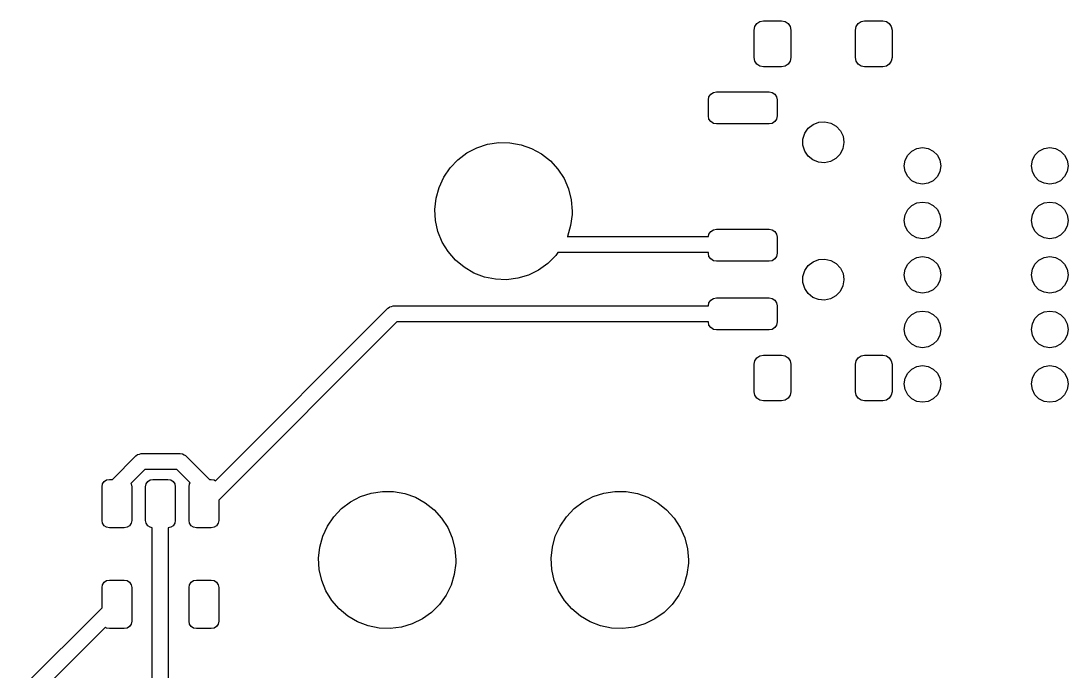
# Model space of a CAD drawing. Extents: x 50 to 376, y -141 to -43.
# Drawn here: x 181.23 to 204.1, y -66.57 to -52.37 of the extents above; entities that cross this region are included whole.
import ezdxf

# ---------------------------------------------------------------- set-up
doc = ezdxf.new("R2010")
doc.units = 0
doc.layers.add('BLACK', color=7, linetype='CONTINUOUS')

msp = doc.modelspace()

# ---------------------------------------------------------------- linework, layer by layer
at = {"layer": 'BLACK', "linetype": 'CONTINUOUS'}
for p, q in [((197.368, -52.3802), (197.445, -52.365)), ((197.445, -52.365), (197.845, -52.365)), ((197.845, -52.365), (197.922, -52.3802)), ((199.578, -52.3802), (199.655, -52.365)), ((199.655, -52.365), (200.055, -52.365)), ((200.055, -52.365), (200.132, -52.3802)), ((197.245, -52.565), (197.26, -52.4885)), ((197.245, -53.165), (197.245, -52.565)), ((197.26, -52.4885), (197.304, -52.4236)), ((197.304, -52.4236), (197.368, -52.3802)), ((197.922, -52.3802), (197.986, -52.4236)), ((197.986, -52.4236), (198.03, -52.4885)), ((198.03, -52.4885), (198.045, -52.565)), ((198.045, -52.565), (198.045, -53.165)), ((199.455, -52.565), (199.47, -52.4885)), ((199.455, -53.165), (199.455, -52.565)), ((199.47, -52.4885), (199.514, -52.4236)), ((199.514, -52.4236), (199.578, -52.3802)), ((200.132, -52.3802), (200.196, -52.4236)), ((200.196, -52.4236), (200.24, -52.4885)), ((200.24, -52.4885), (200.255, -52.565)), ((200.255, -52.565), (200.255, -53.165)), ((197.26, -53.2415), (197.245, -53.165)), ((197.304, -53.3064), (197.26, -53.2415)), ((198.03, -53.2415), (197.986, -53.3064)), ((198.045, -53.165), (198.03, -53.2415)), ((199.47, -53.2415), (199.455, -53.165)), ((199.514, -53.3064), (199.47, -53.2415)), ((200.24, -53.2415), (200.196, -53.3064)), ((200.255, -53.165), (200.24, -53.2415)), ((197.368, -53.3498), (197.304, -53.3064)), ((197.445, -53.365), (197.368, -53.3498)), ((197.845, -53.365), (197.445, -53.365)), ((197.922, -53.3498), (197.845, -53.365)), ((197.986, -53.3064), (197.922, -53.3498)), ((199.578, -53.3498), (199.514, -53.3064)), ((199.655, -53.365), (199.578, -53.3498)), ((200.055, -53.365), (199.655, -53.365)), ((200.132, -53.3498), (200.055, -53.365)), ((200.196, -53.3064), (200.132, -53.3498)), ((196.258, -54.023), (196.296, -53.9663)), ((196.296, -53.9663), (196.353, -53.9283)), ((196.353, -53.9283), (196.42, -53.915)), ((196.42, -53.915), (197.57, -53.915)), ((197.57, -53.915), (197.637, -53.9283)), ((197.637, -53.9283), (197.694, -53.9663)), ((197.694, -53.9663), (197.732, -54.023)), ((196.245, -54.09), (196.258, -54.023)), ((196.245, -54.44), (196.245, -54.09)), ((197.732, -54.023), (197.745, -54.09)), ((197.745, -54.09), (197.745, -54.44)), ((196.258, -54.507), (196.245, -54.44)), ((196.296, -54.5637), (196.258, -54.507)), ((196.353, -54.6017), (196.296, -54.5637)), ((196.42, -54.615), (196.353, -54.6017)), ((197.57, -54.615), (196.42, -54.615)), ((197.637, -54.6017), (197.57, -54.615)), ((197.694, -54.5637), (197.637, -54.6017)), ((197.732, -54.507), (197.694, -54.5637)), ((197.745, -54.44), (197.732, -54.507)), ((198.427, -54.707), (198.532, -54.6241)), ((198.532, -54.6241), (198.657, -54.5758)), ((198.657, -54.5758), (198.79, -54.5664)), ((198.79, -54.5664), (198.921, -54.5966)), ((198.921, -54.5966), (199.036, -54.6638)), ((198.311, -54.9446), (198.351, -54.817)), ((198.351, -54.817), (198.427, -54.707)), ((199.036, -54.6638), (199.127, -54.7621)), ((199.127, -54.7621), (199.185, -54.8827)), ((199.185, -54.8827), (199.205, -55.015)), ((191.189, -55.1352), (191.422, -55.0588)), ((191.422, -55.0588), (191.665, -55.0217)), ((191.665, -55.0217), (191.911, -55.0247)), ((191.911, -55.0247), (192.153, -55.0678)), ((192.153, -55.0678), (192.385, -55.1498)), ((198.309, -55.0784), (198.311, -54.9446)), ((198.348, -55.2066), (198.309, -55.0784)), ((199.205, -55.0221), (199.183, -55.1541)), ((199.205, -55.015), (199.205, -55.0221)), ((190.774, -55.3963), (190.971, -55.2487)), ((190.971, -55.2487), (191.189, -55.1352)), ((192.385, -55.1498), (192.6, -55.2686)), ((192.6, -55.2686), (192.793, -55.421)), ((198.422, -55.3179), (198.348, -55.2066)), ((198.526, -55.4023), (198.422, -55.3179)), ((199.123, -55.2738), (199.031, -55.3706)), ((199.183, -55.1541), (199.123, -55.2738)), ((200.541, -55.407), (200.598, -55.2955)), ((200.598, -55.2955), (200.687, -55.207)), ((200.687, -55.207), (200.798, -55.1502)), ((200.798, -55.1502), (200.922, -55.1306)), ((200.922, -55.1306), (201.045, -55.1502)), ((201.045, -55.1502), (201.157, -55.207)), ((201.157, -55.207), (201.245, -55.2955)), ((201.245, -55.2955), (201.302, -55.407)), ((203.32, -55.407), (203.377, -55.2955)), ((203.377, -55.2955), (203.465, -55.207)), ((203.465, -55.207), (203.577, -55.1502)), ((203.577, -55.1502), (203.7, -55.1306)), ((203.7, -55.1306), (203.824, -55.1502)), ((203.824, -55.1502), (203.935, -55.207)), ((203.935, -55.207), (204.024, -55.2955)), ((204.024, -55.2955), (204.081, -55.407)), ((190.604, -55.574), (190.774, -55.3963)), ((192.793, -55.421), (192.958, -55.6028)), ((198.65, -55.4526), (198.526, -55.4023)), ((198.783, -55.4641), (198.65, -55.4526)), ((198.914, -55.4359), (198.783, -55.4641)), ((199.031, -55.3706), (198.914, -55.4359)), ((200.522, -55.5306), (200.541, -55.407)), ((200.541, -55.6542), (200.522, -55.5306)), ((201.302, -55.407), (201.322, -55.5306)), ((201.322, -55.5306), (201.302, -55.6542)), ((203.3, -55.5306), (203.32, -55.407)), ((203.32, -55.6542), (203.3, -55.5306)), ((204.081, -55.407), (204.1, -55.5306)), ((204.1, -55.5306), (204.081, -55.6542)), ((190.362, -56.0001), (190.466, -55.7771)), ((190.466, -55.7771), (190.604, -55.574)), ((192.958, -55.6028), (193.092, -55.8092)), ((200.598, -55.7657), (200.541, -55.6542)), ((200.687, -55.8542), (200.598, -55.7657)), ((201.245, -55.7657), (201.157, -55.8542)), ((201.302, -55.6542), (201.245, -55.7657)), ((203.377, -55.7657), (203.32, -55.6542)), ((203.465, -55.8542), (203.377, -55.7657)), ((204.024, -55.7657), (203.935, -55.8542)), ((204.081, -55.6542), (204.024, -55.7657)), ((190.297, -56.2369), (190.362, -56.0001)), ((193.092, -55.8092), (193.19, -56.0346)), ((200.798, -55.911), (200.687, -55.8542)), ((200.922, -55.9306), (200.798, -55.911)), ((201.045, -55.911), (200.922, -55.9306)), ((201.157, -55.8542), (201.045, -55.911)), ((203.577, -55.911), (203.465, -55.8542)), ((203.7, -55.9306), (203.577, -55.911)), ((203.824, -55.911), (203.7, -55.9306)), ((203.935, -55.8542), (203.824, -55.911)), ((190.27, -56.4814), (190.297, -56.2369)), ((193.19, -56.0346), (193.25, -56.273)), ((190.285, -56.7268), (190.27, -56.4814)), ((193.25, -56.273), (193.27, -56.518)), ((200.541, -56.5977), (200.598, -56.4862)), ((200.598, -56.4862), (200.687, -56.3977)), ((200.687, -56.3977), (200.798, -56.3409)), ((200.798, -56.3409), (200.922, -56.3213)), ((200.922, -56.3213), (201.045, -56.3409)), ((201.045, -56.3409), (201.157, -56.3977)), ((201.157, -56.3977), (201.245, -56.4862)), ((201.245, -56.4862), (201.302, -56.5977)), ((203.32, -56.5977), (203.377, -56.4862)), ((203.377, -56.4862), (203.465, -56.3977)), ((203.465, -56.3977), (203.577, -56.3409)), ((203.577, -56.3409), (203.7, -56.3213)), ((203.7, -56.3213), (203.824, -56.3409)), ((203.824, -56.3409), (203.935, -56.3977)), ((203.935, -56.3977), (204.024, -56.4862)), ((204.024, -56.4862), (204.081, -56.5977)), ((193.268, -56.5913), (193.236, -56.835)), ((193.27, -56.518), (193.268, -56.5913)), ((200.522, -56.7213), (200.541, -56.5977)), ((201.302, -56.5977), (201.322, -56.7213)), ((203.3, -56.7213), (203.32, -56.5977)), ((204.081, -56.5977), (204.1, -56.7213)), ((190.339, -56.9666), (190.285, -56.7268)), ((193.236, -56.835), (193.165, -57.0702)), ((196.296, -56.9663), (196.353, -56.9283)), ((196.353, -56.9283), (196.42, -56.915)), ((196.42, -56.915), (197.57, -56.915)), ((197.57, -56.915), (197.637, -56.9283)), ((197.637, -56.9283), (197.694, -56.9663)), ((200.541, -56.8449), (200.522, -56.7213)), ((200.598, -56.9564), (200.541, -56.8449)), ((201.302, -56.8449), (201.245, -56.9564)), ((201.322, -56.7213), (201.302, -56.8449)), ((203.32, -56.8449), (203.3, -56.7213)), ((203.377, -56.9564), (203.32, -56.8449)), ((204.081, -56.8449), (204.024, -56.9564)), ((204.1, -56.7213), (204.081, -56.8449)), ((190.431, -57.1943), (190.339, -56.9666)), ((193.165, -57.0702), (193.162, -57.0753)), ((193.162, -57.0753), (196.248, -57.0753)), ((196.248, -57.0753), (196.258, -57.023)), ((196.258, -57.023), (196.296, -56.9663)), ((197.694, -56.9663), (197.732, -57.023)), ((197.732, -57.023), (197.745, -57.09)), ((197.745, -57.09), (197.745, -57.44)), ((200.687, -57.0449), (200.598, -56.9564)), ((200.798, -57.1017), (200.687, -57.0449)), ((200.922, -57.1213), (200.798, -57.1017)), ((201.045, -57.1017), (200.922, -57.1213)), ((201.157, -57.0449), (201.045, -57.1017)), ((201.245, -56.9564), (201.157, -57.0449)), ((203.465, -57.0449), (203.377, -56.9564)), ((203.577, -57.1017), (203.465, -57.0449)), ((203.7, -57.1213), (203.577, -57.1017)), ((203.824, -57.1017), (203.7, -57.1213)), ((203.935, -57.0449), (203.824, -57.1017)), ((204.024, -56.9564), (203.935, -57.0449)), ((190.56, -57.4039), (190.431, -57.1943)), ((190.721, -57.5897), (190.56, -57.4039)), ((190.91, -57.7467), (190.721, -57.5897)), ((192.912, -57.4902), (192.738, -57.6637)), ((192.959, -57.4253), (192.912, -57.4902)), ((196.245, -57.4253), (192.959, -57.4253)), ((196.245, -57.44), (196.245, -57.4253)), ((196.258, -57.507), (196.245, -57.44)), ((196.296, -57.5637), (196.258, -57.507)), ((196.353, -57.6017), (196.296, -57.5637)), ((196.42, -57.615), (196.353, -57.6017)), ((197.57, -57.615), (196.42, -57.615)), ((197.637, -57.6017), (197.57, -57.615)), ((197.694, -57.5637), (197.637, -57.6017)), ((197.732, -57.507), (197.694, -57.5637)), ((197.745, -57.44), (197.732, -57.507)), ((198.427, -57.707), (198.532, -57.6241)), ((198.532, -57.6241), (198.657, -57.5758)), ((198.657, -57.5758), (198.79, -57.5664)), ((198.79, -57.5664), (198.921, -57.5966)), ((198.921, -57.5966), (199.036, -57.6638)), ((200.598, -57.6769), (200.687, -57.5884)), ((200.687, -57.5884), (200.798, -57.5316)), ((200.798, -57.5316), (200.922, -57.512)), ((200.922, -57.512), (201.045, -57.5316)), ((201.045, -57.5316), (201.157, -57.5884)), ((201.157, -57.5884), (201.245, -57.6769)), ((203.377, -57.6769), (203.465, -57.5884)), ((203.465, -57.5884), (203.577, -57.5316)), ((203.577, -57.5316), (203.7, -57.512)), ((203.7, -57.512), (203.824, -57.5316)), ((203.824, -57.5316), (203.935, -57.5884)), ((203.935, -57.5884), (204.024, -57.6769)), ((191.122, -57.8707), (190.91, -57.7467)), ((192.538, -57.8064), (192.317, -57.9146)), ((192.738, -57.6637), (192.538, -57.8064)), ((198.311, -57.9446), (198.351, -57.817)), ((198.351, -57.817), (198.427, -57.707)), ((199.036, -57.6638), (199.127, -57.7621)), ((199.127, -57.7621), (199.185, -57.8827)), ((200.522, -57.912), (200.541, -57.7884)), ((200.541, -57.7884), (200.598, -57.6769)), ((201.245, -57.6769), (201.302, -57.7884)), ((201.302, -57.7884), (201.322, -57.912)), ((203.3, -57.912), (203.32, -57.7884)), ((203.32, -57.7884), (203.377, -57.6769)), ((204.024, -57.6769), (204.081, -57.7884)), ((204.081, -57.7884), (204.1, -57.912)), ((191.352, -57.9584), (191.122, -57.8707)), ((191.592, -58.0074), (191.352, -57.9584)), ((191.838, -58.0165), (191.592, -58.0074)), ((192.082, -57.9852), (191.838, -58.0165)), ((192.317, -57.9146), (192.082, -57.9852)), ((198.309, -58.0784), (198.311, -57.9446)), ((198.348, -58.2066), (198.309, -58.0784)), ((199.205, -58.0221), (199.183, -58.1541)), ((199.185, -57.8827), (199.205, -58.015)), ((199.205, -58.015), (199.205, -58.0221)), ((200.541, -58.0356), (200.522, -57.912)), ((200.598, -58.1471), (200.541, -58.0356)), ((201.302, -58.0356), (201.245, -58.1471)), ((201.322, -57.912), (201.302, -58.0356)), ((203.32, -58.0356), (203.3, -57.912)), ((203.377, -58.1471), (203.32, -58.0356)), ((204.081, -58.0356), (204.024, -58.1471)), ((204.1, -57.912), (204.081, -58.0356)), ((198.422, -58.3179), (198.348, -58.2066)), ((199.123, -58.2738), (199.031, -58.3706)), ((199.183, -58.1541), (199.123, -58.2738)), ((200.687, -58.2356), (200.598, -58.1471)), ((200.798, -58.2924), (200.687, -58.2356)), ((200.922, -58.312), (200.798, -58.2924)), ((201.045, -58.2924), (200.922, -58.312)), ((201.157, -58.2356), (201.045, -58.2924)), ((201.245, -58.1471), (201.157, -58.2356)), ((203.465, -58.2356), (203.377, -58.1471)), ((203.577, -58.2924), (203.465, -58.2356)), ((203.7, -58.312), (203.577, -58.2924)), ((203.824, -58.2924), (203.7, -58.312)), ((203.935, -58.2356), (203.824, -58.2924)), ((204.024, -58.1471), (203.935, -58.2356)), ((196.245, -58.59), (196.258, -58.523)), ((196.258, -58.523), (196.296, -58.4663)), ((196.296, -58.4663), (196.353, -58.4283)), ((196.353, -58.4283), (196.42, -58.415)), ((196.42, -58.415), (197.57, -58.415)), ((197.57, -58.415), (197.637, -58.4283)), ((197.637, -58.4283), (197.694, -58.4663)), ((197.694, -58.4663), (197.732, -58.523)), ((197.732, -58.523), (197.745, -58.59)), ((198.526, -58.4023), (198.422, -58.3179)), ((198.65, -58.4526), (198.526, -58.4023)), ((198.783, -58.4641), (198.65, -58.4526)), ((198.914, -58.4359), (198.783, -58.4641)), ((199.031, -58.3706), (198.914, -58.4359)), ((185.479, -62.4086), (189.246, -58.6413)), ((189.246, -58.6413), (189.281, -58.6144)), ((189.281, -58.6144), (189.285, -58.613)), ((189.285, -58.613), (189.289, -58.6099)), ((189.289, -58.6099), (189.325, -58.601)), ((189.325, -58.601), (189.361, -58.5902)), ((189.361, -58.5902), (189.365, -58.5911)), ((189.365, -58.5911), (189.37, -58.59)), ((189.37, -58.59), (196.245, -58.59)), ((197.745, -58.59), (197.745, -58.94)), ((200.687, -58.7791), (200.798, -58.7223)), ((200.798, -58.7223), (200.922, -58.7027)), ((200.922, -58.7027), (201.045, -58.7223)), ((201.045, -58.7223), (201.157, -58.7791)), ((203.465, -58.7791), (203.577, -58.7223)), ((203.577, -58.7223), (203.7, -58.7027)), ((203.7, -58.7027), (203.824, -58.7223)), ((203.824, -58.7223), (203.935, -58.7791)), ((189.442, -58.94), (185.552, -62.8305)), ((196.245, -58.94), (189.442, -58.94)), ((196.258, -59.007), (196.245, -58.94)), ((197.745, -58.94), (197.732, -59.007)), ((200.522, -59.1027), (200.541, -58.9791)), ((200.541, -58.9791), (200.598, -58.8676)), ((200.598, -58.8676), (200.687, -58.7791)), ((201.157, -58.7791), (201.245, -58.8676)), ((201.245, -58.8676), (201.302, -58.9791)), ((201.302, -58.9791), (201.322, -59.1027)), ((203.3, -59.1027), (203.32, -58.9791)), ((203.32, -58.9791), (203.377, -58.8676)), ((203.377, -58.8676), (203.465, -58.7791)), ((203.935, -58.7791), (204.024, -58.8676)), ((204.024, -58.8676), (204.081, -58.9791)), ((204.081, -58.9791), (204.1, -59.1027)), ((196.296, -59.0637), (196.258, -59.007)), ((196.353, -59.1017), (196.296, -59.0637)), ((196.42, -59.115), (196.353, -59.1017)), ((197.57, -59.115), (196.42, -59.115)), ((197.637, -59.1017), (197.57, -59.115)), ((197.694, -59.0637), (197.637, -59.1017)), ((197.732, -59.007), (197.694, -59.0637)), ((200.541, -59.2263), (200.522, -59.1027)), ((200.598, -59.3378), (200.541, -59.2263)), ((201.302, -59.2263), (201.245, -59.3378)), ((201.322, -59.1027), (201.302, -59.2263)), ((203.32, -59.2263), (203.3, -59.1027)), ((203.377, -59.3378), (203.32, -59.2263)), ((204.081, -59.2263), (204.024, -59.3378)), ((204.1, -59.1027), (204.081, -59.2263)), ((200.687, -59.4263), (200.598, -59.3378)), ((200.798, -59.4831), (200.687, -59.4263)), ((201.157, -59.4263), (201.045, -59.4831)), ((201.245, -59.3378), (201.157, -59.4263)), ((203.465, -59.4263), (203.377, -59.3378)), ((203.577, -59.4831), (203.465, -59.4263)), ((203.935, -59.4263), (203.824, -59.4831)), ((204.024, -59.3378), (203.935, -59.4263)), ((197.304, -59.7236), (197.368, -59.6802)), ((197.368, -59.6802), (197.445, -59.665)), ((197.445, -59.665), (197.845, -59.665)), ((197.845, -59.665), (197.922, -59.6802)), ((197.922, -59.6802), (197.986, -59.7236)), ((199.514, -59.7236), (199.578, -59.6802)), ((199.578, -59.6802), (199.655, -59.665)), ((199.655, -59.665), (200.055, -59.665)), ((200.055, -59.665), (200.132, -59.6802)), ((200.132, -59.6802), (200.196, -59.7236)), ((200.922, -59.5027), (200.798, -59.4831)), ((201.045, -59.4831), (200.922, -59.5027)), ((203.7, -59.5027), (203.577, -59.4831)), ((203.824, -59.4831), (203.7, -59.5027)), ((197.245, -59.865), (197.26, -59.7885)), ((197.245, -60.465), (197.245, -59.865)), ((197.26, -59.7885), (197.304, -59.7236)), ((197.986, -59.7236), (198.03, -59.7885)), ((198.03, -59.7885), (198.045, -59.865)), ((198.045, -59.865), (198.045, -60.465)), ((199.455, -59.865), (199.47, -59.7885)), ((199.455, -60.465), (199.455, -59.865)), ((199.47, -59.7885), (199.514, -59.7236)), ((200.196, -59.7236), (200.24, -59.7885)), ((200.24, -59.7885), (200.255, -59.865)), ((200.255, -59.865), (200.255, -60.465)), ((200.687, -59.9698), (200.798, -59.913)), ((200.798, -59.913), (200.922, -59.8934)), ((200.922, -59.8934), (201.045, -59.913)), ((201.045, -59.913), (201.157, -59.9698)), ((203.465, -59.9698), (203.577, -59.913)), ((203.577, -59.913), (203.7, -59.8934)), ((203.7, -59.8934), (203.824, -59.913)), ((203.824, -59.913), (203.935, -59.9698)), ((200.541, -60.1698), (200.598, -60.0583)), ((200.598, -60.0583), (200.687, -59.9698)), ((201.157, -59.9698), (201.245, -60.0583)), ((201.245, -60.0583), (201.302, -60.1698)), ((203.32, -60.1698), (203.377, -60.0583)), ((203.377, -60.0583), (203.465, -59.9698)), ((203.935, -59.9698), (204.024, -60.0583)), ((204.024, -60.0583), (204.081, -60.1698)), ((200.522, -60.2934), (200.541, -60.1698)), ((200.541, -60.417), (200.522, -60.2934)), ((201.302, -60.1698), (201.322, -60.2934)), ((201.322, -60.2934), (201.302, -60.417)), ((203.3, -60.2934), (203.32, -60.1698)), ((203.32, -60.417), (203.3, -60.2934)), ((204.081, -60.1698), (204.1, -60.2934)), ((204.1, -60.2934), (204.081, -60.417)), ((197.26, -60.5415), (197.245, -60.465)), ((197.304, -60.6064), (197.26, -60.5415)), ((198.03, -60.5415), (197.986, -60.6064)), ((198.045, -60.465), (198.03, -60.5415)), ((199.47, -60.5415), (199.455, -60.465)), ((199.514, -60.6064), (199.47, -60.5415)), ((200.24, -60.5415), (200.196, -60.6064)), ((200.255, -60.465), (200.24, -60.5415)), ((200.598, -60.5285), (200.541, -60.417)), ((200.687, -60.617), (200.598, -60.5285)), ((201.245, -60.5285), (201.157, -60.617)), ((201.302, -60.417), (201.245, -60.5285)), ((203.377, -60.5285), (203.32, -60.417)), ((203.465, -60.617), (203.377, -60.5285)), ((204.024, -60.5285), (203.935, -60.617)), ((204.081, -60.417), (204.024, -60.5285)), ((197.368, -60.6498), (197.304, -60.6064)), ((197.445, -60.665), (197.368, -60.6498)), ((197.845, -60.665), (197.445, -60.665)), ((197.922, -60.6498), (197.845, -60.665)), ((197.986, -60.6064), (197.922, -60.6498)), ((199.578, -60.6498), (199.514, -60.6064)), ((199.655, -60.665), (199.578, -60.6498)), ((200.055, -60.665), (199.655, -60.665)), ((200.132, -60.6498), (200.055, -60.665)), ((200.196, -60.6064), (200.132, -60.6498)), ((200.798, -60.6738), (200.687, -60.617)), ((200.922, -60.6934), (200.798, -60.6738)), ((201.045, -60.6738), (200.922, -60.6934)), ((201.157, -60.617), (201.045, -60.6738)), ((203.577, -60.6738), (203.465, -60.617)), ((203.7, -60.6934), (203.577, -60.6738)), ((203.824, -60.6738), (203.7, -60.6934)), ((203.935, -60.617), (203.824, -60.6738)), ((183.227, -62.378), (183.74, -61.8649)), ((183.74, -61.8649), (183.775, -61.838)), ((183.775, -61.838), (183.779, -61.8366)), ((183.779, -61.8366), (183.783, -61.8335)), ((183.783, -61.8335), (183.819, -61.8246)), ((183.819, -61.8246), (183.855, -61.8138)), ((183.855, -61.8138), (183.859, -61.8147)), ((183.859, -61.8147), (183.864, -61.8136)), ((183.864, -61.8136), (184.711, -61.8136)), ((184.711, -61.8136), (184.754, -61.8191)), ((184.754, -61.8191), (184.759, -61.8213)), ((184.759, -61.8213), (184.763, -61.8216)), ((184.763, -61.8216), (184.795, -61.8409)), ((184.795, -61.8409), (184.828, -61.8585)), ((184.828, -61.8585), (184.831, -61.8624)), ((184.831, -61.8624), (184.835, -61.8649)), ((184.835, -61.8649), (185.348, -62.378)), ((183.936, -62.1636), (183.632, -62.4675)), ((184.638, -62.1636), (183.936, -62.1636)), ((184.93, -62.4551), (184.638, -62.1636)), ((183.014, -62.4783), (183.05, -62.4256)), ((183.05, -62.4256), (183.102, -62.3904)), ((183.102, -62.3904), (183.165, -62.378)), ((183.165, -62.378), (183.227, -62.378)), ((183.964, -62.4783), (184, -62.4256)), ((184, -62.4256), (184.052, -62.3904)), ((184.052, -62.3904), (184.114, -62.378)), ((184.114, -62.378), (184.439, -62.378)), ((184.439, -62.378), (184.502, -62.3904)), ((184.502, -62.3904), (184.554, -62.4256)), ((184.554, -62.4256), (184.59, -62.4783)), ((185.348, -62.378), (185.389, -62.378)), ((185.389, -62.378), (185.452, -62.3904)), ((185.452, -62.3904), (185.479, -62.4086)), ((183.002, -62.5405), (183.014, -62.4783)), ((183.002, -63.2755), (183.002, -62.5405)), ((183.632, -62.4675), (183.64, -62.4783)), ((183.64, -62.4783), (183.652, -62.5405)), ((183.652, -62.5405), (183.652, -63.2755)), ((183.952, -62.5405), (183.964, -62.4783)), ((183.952, -63.2755), (183.952, -62.5405)), ((184.59, -62.4783), (184.602, -62.5405)), ((184.602, -62.5405), (184.602, -63.2755)), ((184.902, -62.5405), (184.914, -62.4783)), ((184.902, -63.2755), (184.902, -62.5405)), ((184.914, -62.4783), (184.93, -62.4551)), ((188.882, -62.6788), (189.125, -62.6417)), ((189.125, -62.6417), (189.371, -62.6447)), ((189.371, -62.6447), (189.613, -62.6878)), ((193.962, -62.6788), (194.205, -62.6417)), ((194.205, -62.6417), (194.451, -62.6447)), ((194.451, -62.6447), (194.693, -62.6878)), ((185.552, -62.8305), (185.552, -63.2755)), ((188.234, -63.0163), (188.431, -62.8687)), ((188.431, -62.8687), (188.649, -62.7552)), ((188.649, -62.7552), (188.882, -62.6788)), ((189.613, -62.6878), (189.845, -62.7698)), ((189.845, -62.7698), (190.06, -62.8886)), ((190.06, -62.8886), (190.253, -63.041)), ((193.314, -63.0163), (193.511, -62.8687)), ((193.511, -62.8687), (193.729, -62.7552)), ((193.729, -62.7552), (193.962, -62.6788)), ((194.693, -62.6878), (194.925, -62.7698)), ((194.925, -62.7698), (195.14, -62.8886)), ((195.14, -62.8886), (195.333, -63.041)), ((188.064, -63.194), (188.234, -63.0163)), ((190.253, -63.041), (190.418, -63.2228)), ((193.144, -63.194), (193.314, -63.0163)), ((195.333, -63.041), (195.498, -63.2228)), ((183.014, -63.3377), (183.002, -63.2755)), ((183.05, -63.3904), (183.014, -63.3377)), ((183.64, -63.3377), (183.604, -63.3904)), ((183.652, -63.2755), (183.64, -63.3377)), ((183.964, -63.3377), (183.952, -63.2755)), ((184, -63.3904), (183.964, -63.3377)), ((184.59, -63.3377), (184.554, -63.3904)), ((184.602, -63.2755), (184.59, -63.3377)), ((184.914, -63.3377), (184.902, -63.2755)), ((184.95, -63.3904), (184.914, -63.3377)), ((185.54, -63.3377), (185.504, -63.3904)), ((185.552, -63.2755), (185.54, -63.3377)), ((187.926, -63.3971), (188.064, -63.194)), ((190.418, -63.2228), (190.552, -63.4292)), ((193.006, -63.3971), (193.144, -63.194)), ((195.498, -63.2228), (195.632, -63.4292)), ((183.102, -63.4256), (183.05, -63.3904)), ((183.165, -63.438), (183.102, -63.4256)), ((183.489, -63.438), (183.165, -63.438)), ((183.552, -63.4256), (183.489, -63.438)), ((183.604, -63.3904), (183.552, -63.4256)), ((184.052, -63.4256), (184, -63.3904)), ((184.095, -63.4341), (184.052, -63.4256)), ((184.095, -67.378), (184.095, -63.4341)), ((184.502, -63.4256), (184.445, -63.4369)), ((184.445, -63.4369), (184.445, -67.378)), ((184.554, -63.3904), (184.502, -63.4256)), ((185.002, -63.4256), (184.95, -63.3904)), ((185.064, -63.438), (185.002, -63.4256)), ((185.389, -63.438), (185.064, -63.438)), ((185.452, -63.4256), (185.389, -63.438)), ((185.504, -63.3904), (185.452, -63.4256)), ((187.822, -63.6201), (187.926, -63.3971)), ((190.552, -63.4292), (190.65, -63.6546)), ((192.902, -63.6201), (193.006, -63.3971)), ((195.632, -63.4292), (195.73, -63.6546)), ((187.757, -63.8569), (187.822, -63.6201)), ((190.65, -63.6546), (190.71, -63.893)), ((192.837, -63.8569), (192.902, -63.6201)), ((195.73, -63.6546), (195.79, -63.893)), ((187.73, -64.1014), (187.757, -63.8569)), ((190.71, -63.893), (190.73, -64.138)), ((192.81, -64.1014), (192.837, -63.8569)), ((195.79, -63.893), (195.81, -64.138)), ((187.745, -64.3468), (187.73, -64.1014)), ((190.728, -64.2113), (190.696, -64.455)), ((190.73, -64.138), (190.728, -64.2113)), ((192.825, -64.3468), (192.81, -64.1014)), ((195.808, -64.2113), (195.776, -64.455)), ((195.81, -64.138), (195.808, -64.2113)), ((187.799, -64.5866), (187.745, -64.3468)), ((190.696, -64.455), (190.625, -64.6902)), ((192.879, -64.5866), (192.825, -64.3468)), ((195.776, -64.455), (195.705, -64.6902)), ((183.002, -64.7405), (183.014, -64.6783)), ((183.014, -64.6783), (183.05, -64.6256)), ((183.05, -64.6256), (183.102, -64.5904)), ((183.102, -64.5904), (183.165, -64.578)), ((183.165, -64.578), (183.489, -64.578)), ((183.489, -64.578), (183.552, -64.5904)), ((183.552, -64.5904), (183.604, -64.6256)), ((183.604, -64.6256), (183.64, -64.6783)), ((183.64, -64.6783), (183.652, -64.7405)), ((184.902, -64.7405), (184.914, -64.6783)), ((184.914, -64.6783), (184.95, -64.6256)), ((184.95, -64.6256), (185.002, -64.5904)), ((185.002, -64.5904), (185.064, -64.578)), ((185.064, -64.578), (185.389, -64.578)), ((185.389, -64.578), (185.452, -64.5904)), ((185.452, -64.5904), (185.504, -64.6256)), ((185.504, -64.6256), (185.54, -64.6783)), ((185.54, -64.6783), (185.552, -64.7405)), ((187.891, -64.8143), (187.799, -64.5866)), ((190.625, -64.6902), (190.516, -64.9106)), ((192.971, -64.8143), (192.879, -64.5866)), ((195.705, -64.6902), (195.596, -64.9106)), ((183.002, -65.1855), (183.002, -64.7405)), ((183.652, -64.7405), (183.652, -65.4755)), ((184.902, -65.4755), (184.902, -64.7405)), ((185.552, -64.7405), (185.552, -65.4755)), ((188.02, -65.0239), (187.891, -64.8143)), ((190.516, -64.9106), (190.372, -65.1102)), ((193.1, -65.0239), (192.971, -64.8143)), ((195.596, -64.9106), (195.452, -65.1102)), ((188.181, -65.2097), (188.02, -65.0239)), ((190.372, -65.1102), (190.198, -65.2837)), ((193.261, -65.2097), (193.1, -65.0239)), ((195.452, -65.1102), (195.278, -65.2837)), ((181.231, -66.9563), (183.002, -65.1855)), ((188.37, -65.3667), (188.181, -65.2097)), ((188.582, -65.4907), (188.37, -65.3667)), ((190.198, -65.2837), (189.998, -65.4264)), ((193.45, -65.3667), (193.261, -65.2097)), ((193.662, -65.4907), (193.45, -65.3667)), ((195.278, -65.2837), (195.078, -65.4264)), ((183.075, -65.6074), (181.53, -67.1525)), ((183.102, -65.6256), (183.075, -65.6074)), ((183.165, -65.638), (183.102, -65.6256)), ((183.552, -65.6256), (183.489, -65.638)), ((183.604, -65.5904), (183.552, -65.6256)), ((183.64, -65.5377), (183.604, -65.5904)), ((183.652, -65.4755), (183.64, -65.5377)), ((184.914, -65.5377), (184.902, -65.4755)), ((184.95, -65.5904), (184.914, -65.5377)), ((185.002, -65.6256), (184.95, -65.5904)), ((185.064, -65.638), (185.002, -65.6256)), ((185.452, -65.6256), (185.389, -65.638)), ((185.504, -65.5904), (185.452, -65.6256)), ((185.54, -65.5377), (185.504, -65.5904)), ((185.552, -65.4755), (185.54, -65.5377)), ((188.812, -65.5784), (188.582, -65.4907)), ((189.052, -65.6274), (188.812, -65.5784)), ((189.298, -65.6365), (189.052, -65.6274)), ((189.542, -65.6052), (189.298, -65.6365)), ((189.777, -65.5346), (189.542, -65.6052)), ((189.998, -65.4264), (189.777, -65.5346)), ((193.892, -65.5784), (193.662, -65.4907)), ((194.132, -65.6274), (193.892, -65.5784)), ((194.378, -65.6365), (194.132, -65.6274)), ((194.622, -65.6052), (194.378, -65.6365)), ((194.857, -65.5346), (194.622, -65.6052)), ((195.078, -65.4264), (194.857, -65.5346)), ((183.489, -65.638), (183.165, -65.638)), ((185.389, -65.638), (185.064, -65.638))]:
    msp.add_line(p, q, dxfattribs=at)

doc.saveas('drawing.dxf')
